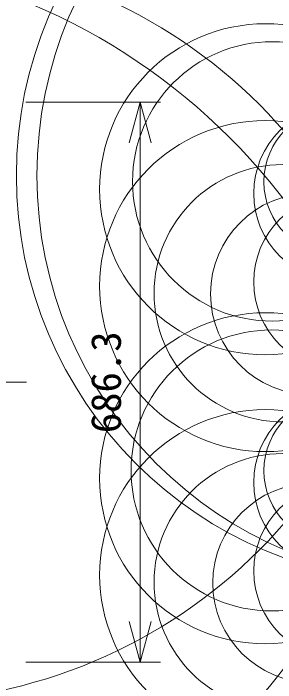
# Model space of a CAD drawing. Units: millimetres, scale not verified. Extents: x -156 to 223, y -90 to 143.
# Drawn here: x 11.98 to 28.03, y 0.42 to 41.4 of the extents above; entities that cross this region are included whole.
import ezdxf
from ezdxf.enums import TextEntityAlignment as Align

# ---------------------------------------------------------------- set-up
doc = ezdxf.new("R2010")
doc.units = ezdxf.units.MM
doc.header["$LTSCALE"] = 0.125
doc.linetypes.add('USER1', pattern=[28.575, 19.05, -3.175, 3.175, -3.175])
for name, color, linetype, lineweight in [('0-0_0', 7, 'Continuous', 18), ('0-5_SUNPO', 3, 'Continuous', 18), ('0-6_GAIKEI', 8, 'Continuous', 18)]:
    doc.layers.add(name, color=color, linetype=linetype, lineweight=lineweight)
doc.styles.add('ＭＳ ゴシック', font='')
doc.styles.get('ＭＳ ゴシック').set_extended_font_data('MS Gothic')

# ---------------------------------------------------------------- blocks, each defined once
blk = doc.blocks.new('_Open30')
at = {"layer": '0-0_0'}
blk.add_line((0, 0), (-1, 0), dxfattribs=at)
blk.add_lwpolyline([(-1, 0.26795), (0, 0), (-1, -0.26795)], dxfattribs=at)
blk = doc.blocks.new('D5')
at = {"layer": '0-5_SUNPO'}
for p, q in [((206.2493, 223.4632), (214.4837, 223.4632)), ((213.2337, 220.9632), (213.2337, 191.6632)), ((206.2493, 189.1632), (214.4837, 189.1632))]:
    blk.add_line(p, q, dxfattribs=at)
at = {"layer": '0-5_SUNPO', "xscale": 2.5, "yscale": 2.5}
for p, rotation in [((213.2337, 223.4632), 90), ((213.2337, 189.1632), 270)]:
    blk.add_blockref('_Open30', p, dxfattribs=dict(at, rotation=rotation))
at = {"layer": '0-5_SUNPO', "color": 7, "style": 'ＭＳ ゴシック'}
blk.add_text('686.3', height=1.833, rotation=90, dxfattribs=at).set_placement((212.6087, 203.1882), align=Align.BOTTOM_LEFT)

msp = doc.modelspace()

# ---------------------------------------------------------------- linework, layer by layer
at = {"layer": '0-6_GAIKEI', "color": 9, "linetype": 'USER1'}
msp.add_line((-50.3183, 18.8166), (12.9753, 18.8166), dxfattribs=at)
at = {"layer": '0-6_GAIKEI', "color": 1}
for centre, radius in [((-59.8947, 31.0688), 96.2443), ((-59.8947, 24.2643), 96.2443), ((-59.8947, 13.3688), 96.2443), ((-59.8947, 6.5643), 96.2443), ((-5.8076, 30.1237), 48.1785), ((-1.8755, 24.5193), 38.2634), ((4.5491, 31.0284), 31.8006), ((37.0994, 31.4778), 24.9371), ((38.3577, 31.4792), 24.9386), ((4.5491, 13.3284), 31.8006), ((-1.7697, 6.8193), 38.1576), ((27.3959, 30.6313), 10.1362), ((27.8312, 31.112), 8.5572), ((32.1058, 30.3804), 5.4196), ((31.829, 31.0901), 4.5206), ((27.3959, 24.7019), 10.1362), ((28.4712, 24.2654), 7.8785), ((30.216, 24.221), 6.1724), ((32.1058, 24.9527), 5.4196), ((27.3959, 12.9313), 10.1362), ((27.785, 13.4123), 8.6034), ((32.1058, 12.6804), 5.4196), ((31.829, 13.3901), 4.5206), ((27.3959, 7.0019), 10.1362), ((28.4712, 6.5654), 7.8785), ((30.2842, 6.5212), 6.1042), ((32.1058, 7.2527), 5.4196)]:
    msp.add_circle(centre, radius, dxfattribs=at)

# ---------------------------------------------------------------- block references
at = {"layer": '0-5_SUNPO'}
msp.add_blockref('D5', (-193.4976, -187.4967), dxfattribs=at)

doc.saveas('drawing.dxf')
